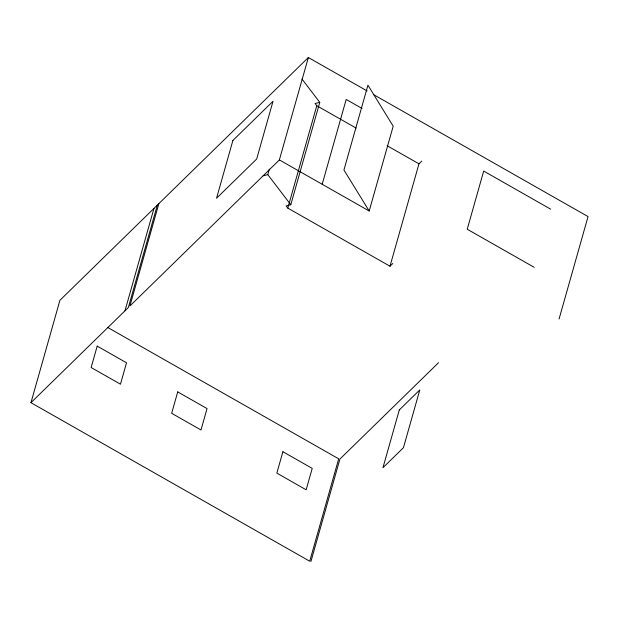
<?xml version="1.0" encoding="UTF-8"?>
<svg xmlns="http://www.w3.org/2000/svg" width="619" height="619" viewBox="0 0 619 619"><rect width="100%" height="100%" fill="white"/><g stroke="black" fill="none" stroke-linecap="round" stroke-linejoin="round"><path stroke-width="0.93" d="M107.783 327.513L338.694 458.826L309.724 561.224L30.95 402.69L59.927 300.292L308.347 57.528L367.144 90.962M124.984 310.792L153.961 208.402M157.327 205.106L128.357 307.504L30.95 402.69M158.874 203.597L129.897 305.995L279.37 159.919L308.347 57.528M392.802 263.477L389.993 266.224L287.804 208.108L286.117 205.903L290.791 204.742L267.795 174.635L269.366 169.103M287.804 208.108L316.781 105.717L315.094 103.505L319.768 102.344L301.948 79.015M290.791 204.742L319.768 102.344M322.19 184.269L346.191 99.442L362.138 108.511M369.195 211.002L393.197 126.175L367.941 85.182L343.94 170.001L369.195 211.002L279.37 159.919M389.993 266.224L418.97 163.826L421.779 161.087M310.931 561.472L339.908 459.081L438.577 362.657M559.073 318.978L588.05 216.588L373.861 94.784M263.121 175.796L267.795 174.635M550.701 209.183L483.687 171.068L467.229 229.231L534.243 267.346M316.781 105.717L356.149 128.102M387.138 145.728L418.97 163.826M97.206 346.114L91.148 367.524L120.465 384.198L126.524 362.788L97.206 346.114M232.891 140.474L216.542 198.235L256.684 159.006L273.025 101.245L232.891 140.474M177.723 391.897L171.664 413.306L200.982 429.981L207.04 408.571L177.723 391.897M282.898 451.715L276.84 473.117L306.157 489.791L312.216 468.39L282.898 451.715M399.301 409.956L382.952 467.716L403.449 447.692L419.79 389.931L399.301 409.956"/></g></svg>
